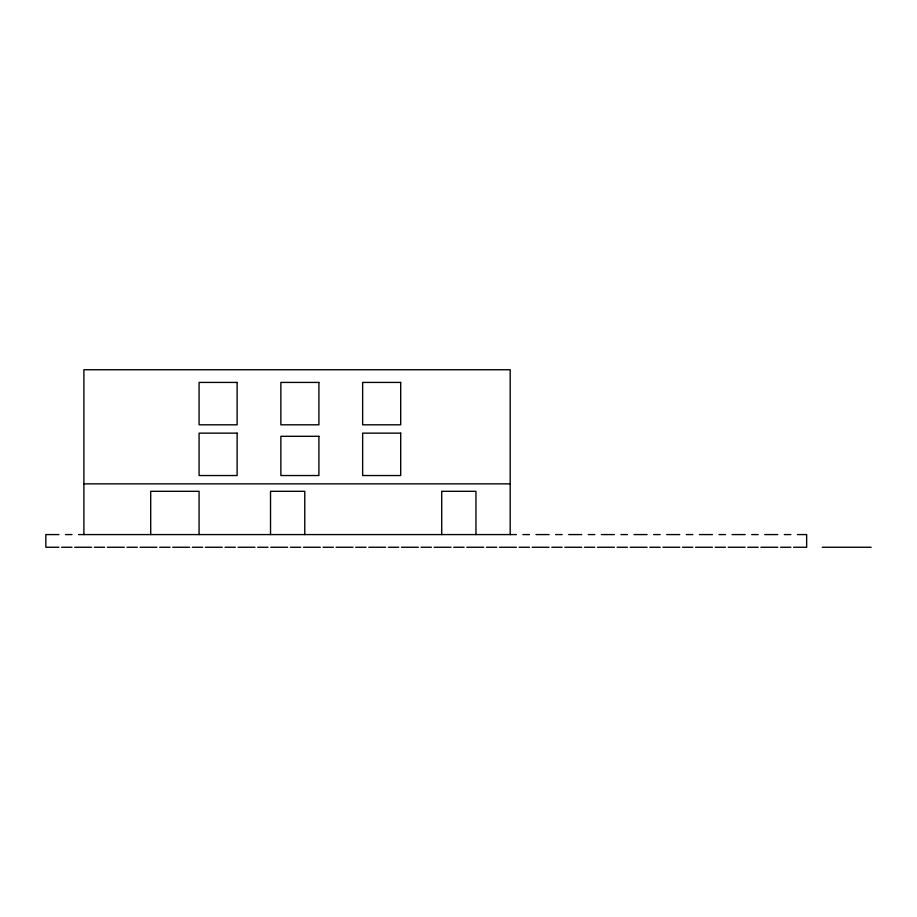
<?xml version="1.0" encoding="UTF-8"?>
<svg xmlns="http://www.w3.org/2000/svg" width="917" height="917" viewBox="0 0 917 917"><rect width="100%" height="100%" fill="white"/><g stroke="black" fill="none" stroke-linecap="round" stroke-linejoin="round"><path stroke-width="1.38" d="M83.894 483.855L510.184 483.855M58.917 534.577L45.85 534.577L45.85 547.254L58.917 547.254M65.451 534.577L71.996 534.577M78.53 534.577L516.397 534.577M522.931 534.577L529.464 534.577M535.998 534.577L549.065 534.577M555.599 534.577L562.144 534.577M568.678 534.577L581.745 534.577M588.278 534.577L594.812 534.577M601.346 534.577L614.424 534.577M620.958 534.577L627.492 534.577M634.025 534.577L647.093 534.577M653.638 534.577L660.171 534.577M666.705 534.577L679.772 534.577M686.306 534.577L692.839 534.577M699.384 534.577L712.452 534.577M718.985 534.577L725.519 534.577M732.053 534.577L745.131 534.577M751.665 534.577L758.199 534.577M764.732 534.577L777.799 534.577M784.344 534.577L790.878 534.577M797.412 534.577L806.651 534.577L806.651 547.254L793.572 547.254M61.622 547.254L71.996 547.254M74.69 547.254L91.597 547.254M94.302 547.254L104.664 547.254M107.369 547.254L124.276 547.254M126.97 547.254L137.344 547.254M140.049 547.254L156.945 547.254M159.65 547.254L170.023 547.254M172.717 547.254L189.624 547.254M192.329 547.254L202.703 547.254M205.397 547.254L222.304 547.254M225.009 547.254L235.371 547.254M238.076 547.254L254.983 547.254M257.677 547.254L268.051 547.254M270.756 547.254L287.651 547.254M290.357 547.254L300.73 547.254M303.424 547.254L320.331 547.254M323.036 547.254L333.398 547.254M336.103 547.254L353.011 547.254M355.704 547.254L366.078 547.254M368.783 547.254L385.69 547.254M388.384 547.254L398.757 547.254M401.451 547.254L418.358 547.254M421.063 547.254L431.437 547.254M434.131 547.254L451.038 547.254M453.743 547.254L464.105 547.254M466.81 547.254L483.717 547.254M486.411 547.254L496.785 547.254M499.49 547.254L516.397 547.254M519.091 547.254L529.464 547.254M532.158 547.254L549.065 547.254M551.77 547.254L562.144 547.254M564.838 547.254L581.745 547.254M584.45 547.254L594.812 547.254M597.517 547.254L614.424 547.254M617.118 547.254L627.492 547.254M630.197 547.254L647.093 547.254M649.798 547.254L660.171 547.254M662.865 547.254L679.772 547.254M682.477 547.254L692.839 547.254M695.544 547.254L712.452 547.254M715.145 547.254L725.519 547.254M728.224 547.254L745.131 547.254M747.825 547.254L758.199 547.254M760.892 547.254L777.799 547.254M780.505 547.254L790.878 547.254M822.24 547.254L871.15 547.254M510.184 534.577L510.184 369.746L83.894 369.746L83.894 534.577M475.946 534.577L475.946 491.306L441.707 491.306L441.707 534.577M304.765 534.577L304.765 491.306L270.526 491.306L270.526 534.577M199.081 534.577L199.081 491.306L150.709 491.306L150.709 534.577M237.125 382.423L199.081 382.423L199.081 424.812L237.125 424.812L237.125 382.423M318.91 382.423L280.866 382.423L280.866 424.812L318.91 424.812L318.91 382.423M400.695 382.423L362.651 382.423L362.651 424.812L400.695 424.812L400.695 382.423M237.125 433.145L199.081 433.145L199.081 475.533L237.125 475.533L237.125 433.145M400.695 433.145L362.651 433.145L362.651 475.533L400.695 475.533L400.695 433.145M318.91 436.309L280.866 436.309L280.866 475.533L318.91 475.533L318.91 436.309"/></g></svg>
